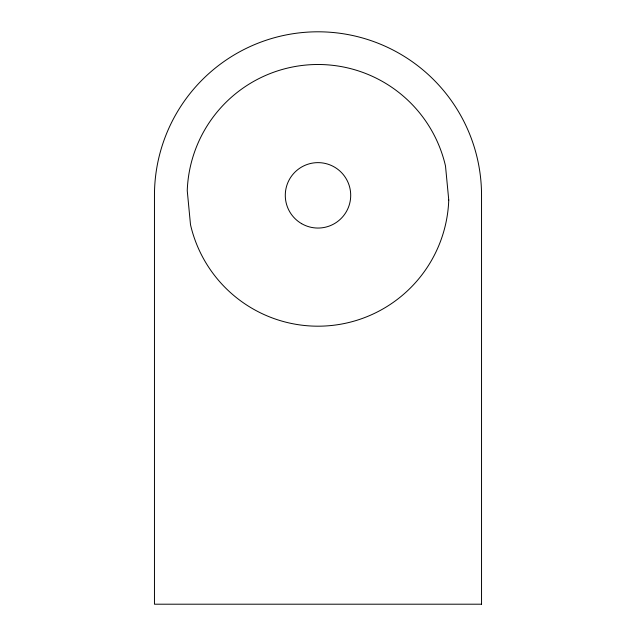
<?xml version="1.0" encoding="UTF-8"?>
<svg xmlns="http://www.w3.org/2000/svg" width="636" height="636" viewBox="0 0 636 636"><rect width="100%" height="100%" fill="white"/><g stroke="black" fill="none" stroke-linecap="round" stroke-linejoin="round"><path stroke-width="0.95" d="M481.539 604.2L154.461 604.2L154.461 195.339A163.539 163.539 0 0 1 318 31.8A163.539 163.539 0 0 1 481.539 195.339L481.539 604.2M448.754 200.014L445.502 166.012A130.833 130.833 0 0 0 187.246 190.673L190.498 224.675A130.833 130.833 0 0 0 448.754 200.014M301.647 223.673A32.706 32.706 0 0 0 350.706 195.339A32.706 32.706 0 0 0 301.647 167.014A32.706 32.706 0 0 0 301.647 223.673"/></g></svg>
